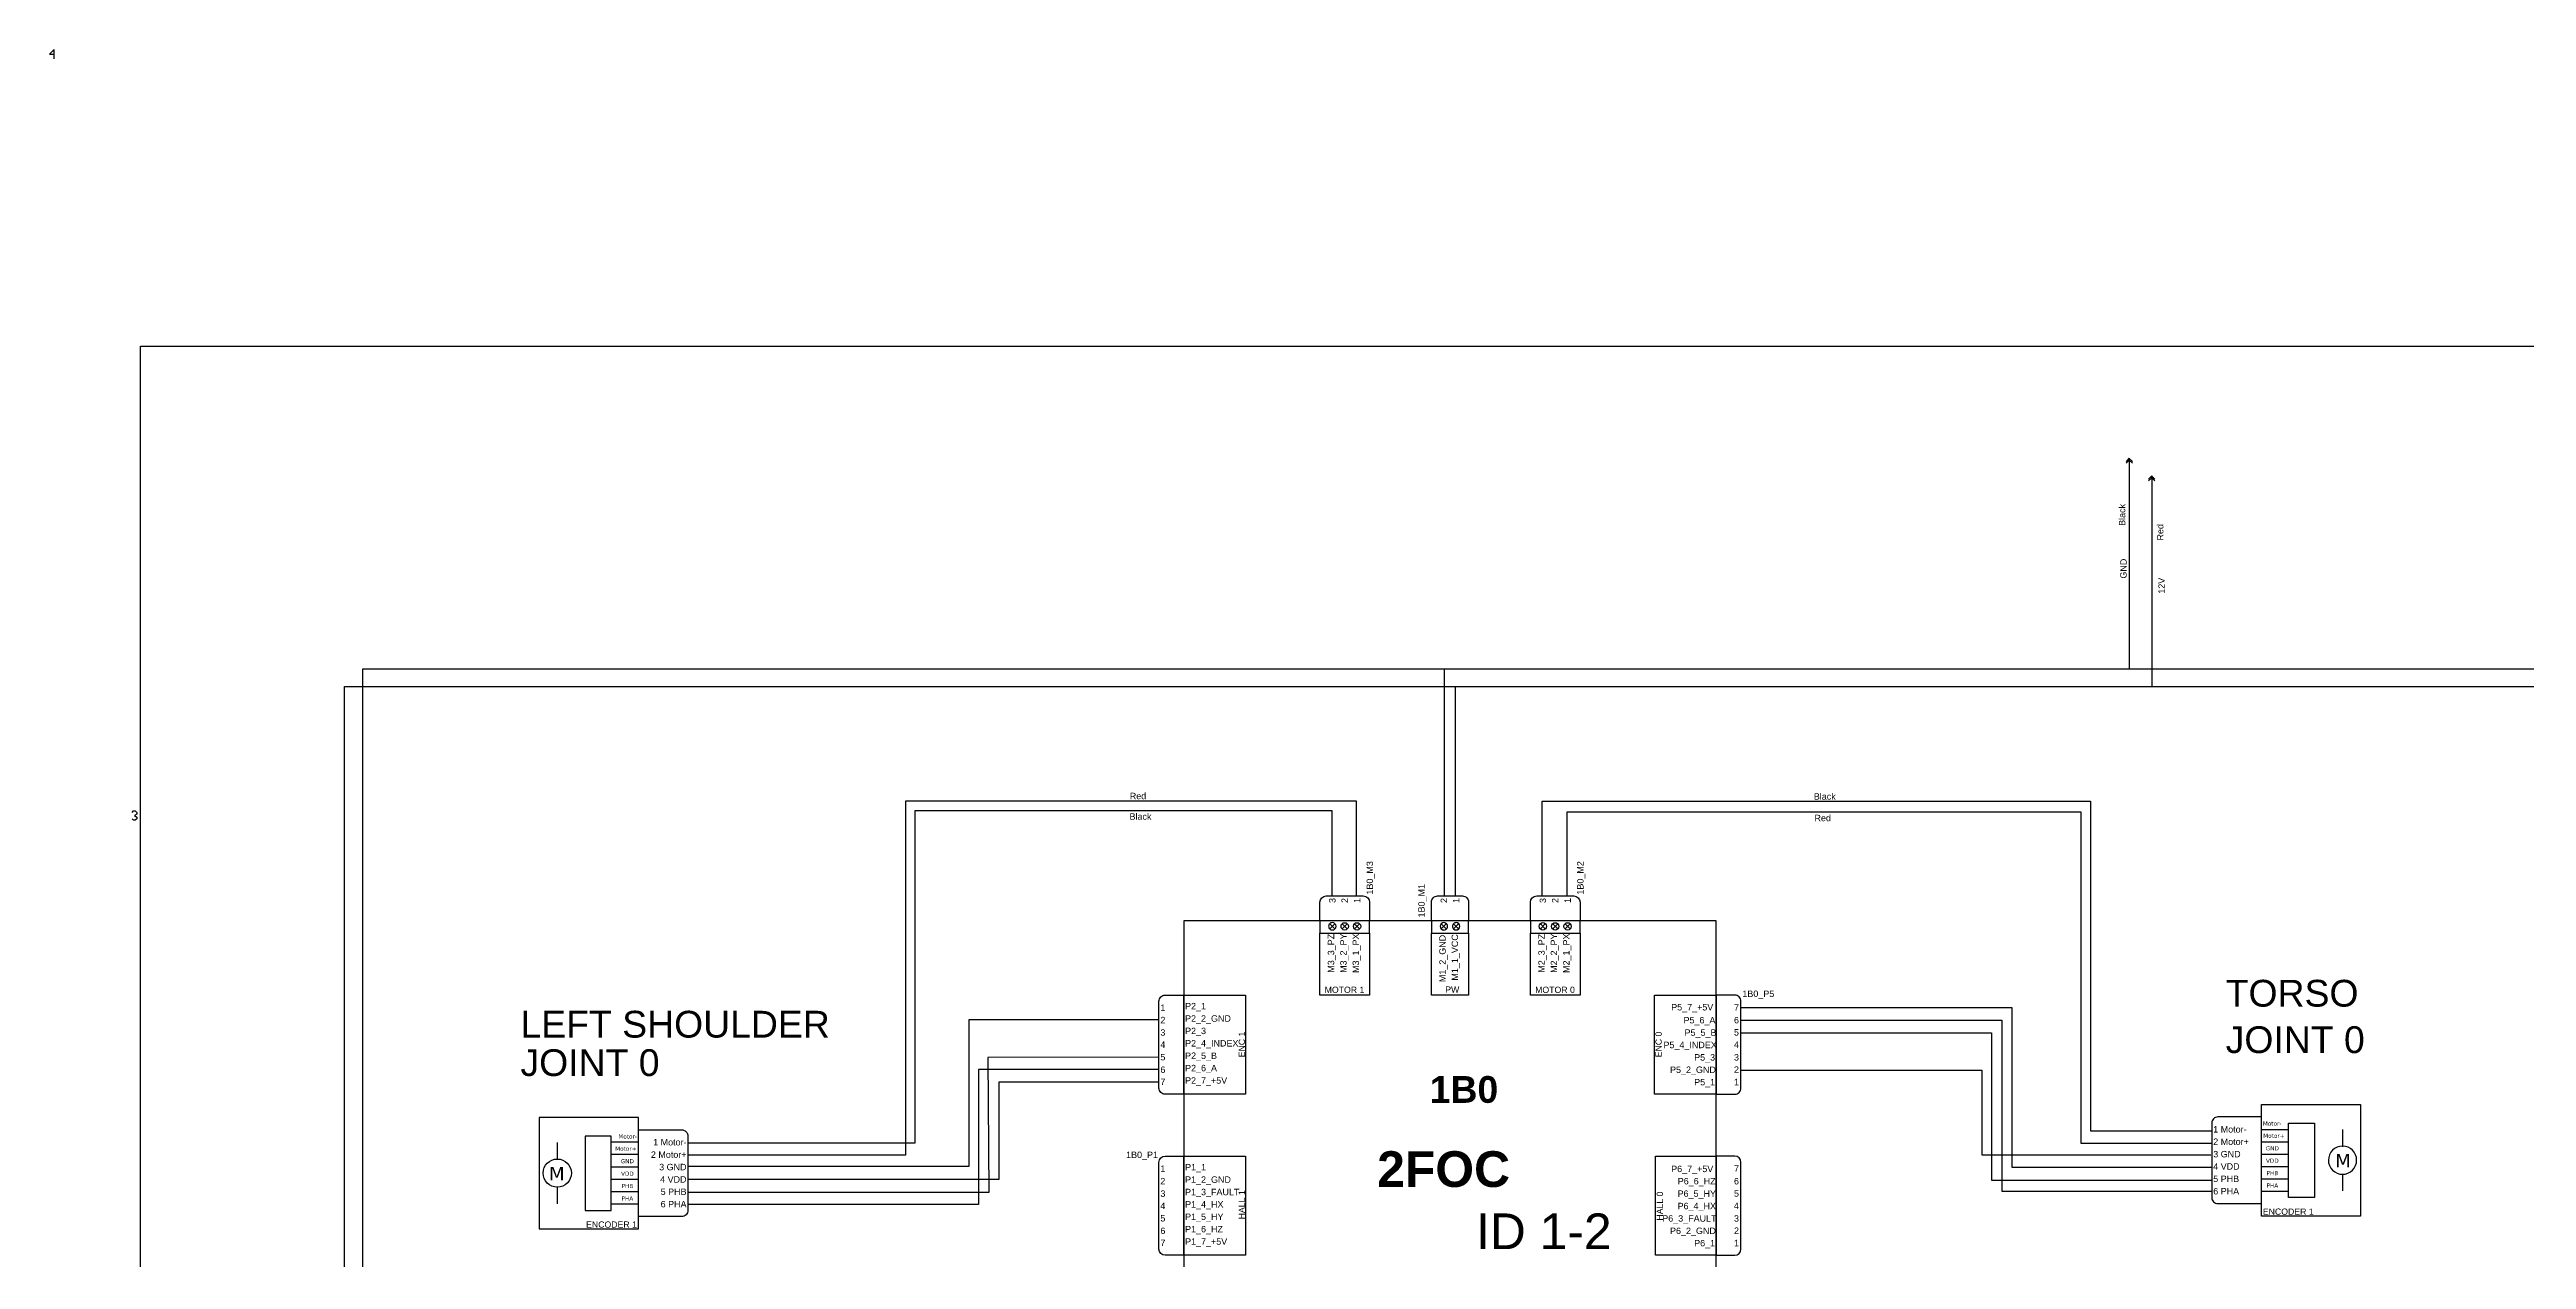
# Model space of a CAD drawing. Header units: millimetres. Extents: x -0.1 to 14.7, y 0.1 to 7.1.
# Drawn here: x -0.07 to 6.07, y 4.11 to 7.11 of the extents above; entities that cross this region are included whole.
import ezdxf

# ---------------------------------------------------------------- set-up
doc = ezdxf.new("R2010")
doc.units = ezdxf.units.MM
doc.layers.add('PDF2_Geometry', color=7, linetype='Continuous', true_color=0x999900)
for name, color, linetype in [('PDF2_Text', 7, 'Continuous'), ('PDF_Geometry', 7, 'Continuous'), ('PDF_Text', 7, 'Continuous'), ('WIRES', 7, 'Continuous')]:
    doc.layers.add(name, color=color, linetype=linetype)
doc.styles.add('PDF Helvetica Bold', font='arialbd.ttf')
doc.styles.add('PDF LucidaSans', font='arial.ttf')
doc.styles.add('PDF Verdana', font='verdana.ttf')

msp = doc.modelspace()

# ---------------------------------------------------------------- linework, layer by layer
at = {"layer": 'PDF2_Geometry', "color": 7, "lineweight": -3}
for points in [[(5.6559, 4.2214), (5.4105, 4.2214), (5.4105, 4.4974), (5.6559, 4.4974)], [(1.1458, 4.1894), (1.3913, 4.1894), (1.3913, 4.4654), (1.1458, 4.4654)], [(1.2593, 4.2354), (1.3238, 4.2354), (1.3238, 4.4194), (1.2593, 4.4194)], [(5.5425, 4.2674), (5.478, 4.2674), (5.478, 4.4514), (5.5425, 4.4514)]]:
    msp.add_lwpolyline(points, close=True, dxfattribs=at)
at = {"layer": 'PDF2_Geometry', "color": 3, "lineweight": -3}
for points in [[(1.4986, 4.2201), (1.3913, 4.2201), (1.3913, 4.4347), (1.4986, 4.4347, -0.415922), (1.5139, 4.4194), (1.5139, 4.2354, -0.415918)], [(5.3031, 4.2521), (5.4105, 4.2521), (5.4105, 4.4667), (5.3031, 4.4667, 0.415922), (5.2879, 4.4514), (5.2879, 4.2674, 0.415918)]]:
    msp.add_lwpolyline(points, format="xyb", close=True, dxfattribs=at)
at = {"layer": 'PDF2_Geometry', "color": 7, "lineweight": -3}
for points in [[(5.4105, 4.436), (5.478, 4.436)], [(5.6115, 4.4353), (5.6115, 4.3931)], [(1.1903, 4.4033), (1.1903, 4.3611)], [(1.3913, 4.404), (1.3238, 4.404)], [(1.3913, 4.3735), (1.3238, 4.3735)], [(5.4105, 4.4054), (5.478, 4.4054)], [(5.4105, 4.3748), (5.478, 4.3748)], [(1.3913, 4.3428), (1.3238, 4.3428)], [(1.3913, 4.3121), (1.3238, 4.3121)], [(5.4105, 4.3441), (5.478, 4.3441)], [(5.4105, 4.3134), (5.478, 4.3134)], [(5.6115, 4.3257), (5.6115, 4.2835)], [(1.1903, 4.2937), (1.1903, 4.2515)], [(1.3913, 4.2814), (1.3238, 4.2814)], [(1.3913, 4.2507), (1.3238, 4.2507)], [(5.4105, 4.2827), (5.478, 4.2827)]]:
    msp.add_lwpolyline(points, dxfattribs=at)
for points in [[(1.1903, 4.2928, -0.414513), (1.1553, 4.3276, -0.413694), (1.1903, 4.3626, -0.41369), (1.2253, 4.3276, -0.414509)], [(5.6115, 4.3248, 0.414513), (5.6465, 4.3596, 0.413694), (5.6115, 4.3946, 0.41369), (5.5765, 4.3596, 0.414509)]]:
    msp.add_lwpolyline(points, format="xyb", close=True, dxfattribs=at)
at = {"layer": 'PDF_Geometry', "color": 8, "lineweight": -3, "true_color": 0x808080}
for points in [[(-0.0556, 7.086), (-0.0556, 7.1089), (-0.0671, 7.0974), (-0.0556, 7.0974)], [(0.1373, 5.2201), (0.1412, 5.2242), (0.1448, 5.2242), (0.1487, 5.2201), (0.1487, 5.2165), (0.143, 5.2126), (0.1487, 5.2086), (0.1487, 5.205), (0.1448, 5.2011), (0.1412, 5.2011), (0.1373, 5.205)]]:
    msp.add_lwpolyline(points, dxfattribs=at)
msp.add_lwpolyline([(0.158, 0.1238), (0.158, 6.3744), (14.6998, 6.3744), (14.6998, 0.1238)], close=True, dxfattribs=at)
at = {"layer": 'PDF_Geometry', "color": 6, "lineweight": -3}
for points in [[(5.091, 6.0894), (5.0833, 6.097), (5.0756, 6.0894)], [(5.091, 6.0852), (5.0833, 6.0928), (5.0756, 6.0852)], [(5.0758, 6.0893), (5.0834, 6.0971), (5.0834, 5.7597), (5.0834, 5.5757)], [(5.1466, 6.0456), (5.1389, 6.0532), (5.1311, 6.0456)], [(5.1466, 6.0414), (5.1389, 6.049), (5.1311, 6.0414)], [(5.1313, 6.0457), (5.1391, 6.0535), (5.1391, 5.7161), (5.1391, 5.5321)]]:
    msp.add_lwpolyline(points, dxfattribs=at)
at = {"layer": 'PDF_Geometry', "color": 110, "lineweight": -3, "true_color": 0x00ff64}
for points in [[(3.2018, 4.9985), (3.2018, 4.9524), (3.079, 4.9524), (3.079, 4.9985, -0.414014), (3.0944, 5.0138), (3.1864, 5.0138, -0.414012)], [(3.447, 4.9985), (3.447, 4.9524), (3.3551, 4.9524), (3.3551, 4.9985, -0.415902), (3.3704, 5.0138), (3.4318, 5.0138, -0.415905)], [(3.7232, 4.9985), (3.7232, 4.9524), (3.6004, 4.9524), (3.6004, 4.9985, -0.414011), (3.6158, 5.0138), (3.7077, 5.0138, -0.414016)], [(2.6957, 4.7683), (2.7416, 4.7683), (2.7416, 4.5231), (2.6957, 4.5231, -0.415902), (2.6804, 4.5383), (2.6804, 4.7531, -0.415912)], [(4.1065, 4.7683), (4.0605, 4.7683), (4.0605, 4.5231), (4.1065, 4.5231, 0.415897), (4.1218, 4.5383), (4.1218, 4.7531, 0.415908)], [(2.6957, 4.3697), (2.7416, 4.3697), (2.7416, 4.1243), (2.6957, 4.1243, -0.414017), (2.6804, 4.1397), (2.6804, 4.3543, -0.414021)], [(4.1065, 4.3697), (4.0605, 4.3697), (4.0605, 4.1243), (4.1065, 4.1243, 0.414012), (4.1218, 4.1397), (4.1218, 4.3543, 0.414016)]]:
    msp.add_lwpolyline(points, format="xyb", close=True, dxfattribs=at)
at = {"layer": 'PDF_Geometry', "lineweight": -3}
for points in [[(4.0605, 4.9524), (2.7416, 4.9524), (2.7416, 3.9403), (4.0605, 3.9403)], [(3.2018, 4.9524), (3.079, 4.9524), (3.079, 4.9217), (3.2018, 4.9217)], [(3.079, 4.7683), (3.079, 4.9217), (3.2018, 4.9217), (3.2018, 4.7683)], [(3.4472, 4.9524), (3.3551, 4.9524), (3.3551, 4.9217), (3.4472, 4.9217)], [(3.3551, 4.7683), (3.3551, 4.9217), (3.447, 4.9217), (3.447, 4.7683)], [(3.7232, 4.9524), (3.6004, 4.9524), (3.6004, 4.9217), (3.7232, 4.9217)], [(3.6004, 4.7683), (3.6004, 4.9217), (3.7232, 4.9217), (3.7232, 4.7683)], [(2.8951, 4.5231), (2.7416, 4.5231), (2.7416, 4.7683), (2.8951, 4.7683)], [(3.9072, 4.7683), (4.0605, 4.7683), (4.0605, 4.5231), (3.9072, 4.5231)], [(2.8951, 4.1243), (2.7416, 4.1243), (2.7416, 4.3697), (2.8951, 4.3697)], [(3.9102, 4.3697), (4.0605, 4.3697), (4.0605, 4.1243), (3.9102, 4.1243)]]:
    msp.add_lwpolyline(points, close=True, dxfattribs=at)
for points in [[(3.1097, 4.9478, 0.414779), (3.1005, 4.9386, 0.414779), (3.1097, 4.9295)], [(3.4164, 4.9478, 0.414779), (3.4072, 4.9386, 0.414779), (3.4164, 4.9295)]]:
    msp.add_lwpolyline(points, format="xyb", dxfattribs=at)
for points in [[(3.1158, 4.9325), (3.1036, 4.9447)], [(3.1158, 4.9447), (3.1036, 4.9325)], [(3.1465, 4.9325), (3.1343, 4.9447)], [(3.1465, 4.9447), (3.1343, 4.9325)], [(3.1772, 4.9325), (3.165, 4.9447)], [(3.1772, 4.9447), (3.165, 4.9325)], [(3.3919, 4.9325), (3.3795, 4.9447)], [(3.3919, 4.9447), (3.3795, 4.9325)], [(3.4226, 4.9325), (3.4102, 4.9447)], [(3.4226, 4.9447), (3.4102, 4.9325)], [(3.6372, 4.9325), (3.625, 4.9447)], [(3.6372, 4.9447), (3.625, 4.9325)], [(3.6679, 4.9325), (3.6557, 4.9447)], [(3.6679, 4.9447), (3.6557, 4.9325)], [(3.6986, 4.9325), (3.6864, 4.9447)], [(3.6986, 4.9447), (3.6864, 4.9325)]]:
    msp.add_lwpolyline(points, dxfattribs=at)
at = {"layer": 'PDF_Geometry', "color": 110, "lineweight": -3, "true_color": 0x00ff64}
msp.add_lwpolyline([(2.6804, 4.2776), (2.6804, 4.2776)], dxfattribs=at)
at = {"layer": 'PDF_Geometry', "lineweight": -3}
for centre, radius in [((3.1403, 4.9385), 0.00907), ((3.171, 4.9385), 0.00907), ((3.6311, 4.9386), 0.00916), ((3.6617, 4.9385), 0.00907), ((3.6924, 4.9385), 0.00907)]:
    msp.add_circle(centre, radius, dxfattribs=at)
msp.add_arc((3.3858, 4.9386), 0.00916, 269.94474, 90.05526, dxfattribs=at)
for points in [[(3.119, 4.9386), (3.119, 4.9438), (3.1148, 4.9478), (3.1097, 4.9478)], [(3.1097, 4.9295), (3.1148, 4.9295), (3.119, 4.9335), (3.119, 4.9386)], [(3.3858, 4.9478), (3.3807, 4.9478), (3.3765, 4.9438), (3.3765, 4.9386)], [(3.3765, 4.9386), (3.3765, 4.9335), (3.3807, 4.9295), (3.3858, 4.9295)], [(3.4257, 4.9386), (3.4257, 4.9438), (3.4215, 4.9478), (3.4164, 4.9478)], [(3.4164, 4.9295), (3.4215, 4.9295), (3.4257, 4.9335), (3.4257, 4.9386)]]:
    msp.add_open_spline(points, degree=3, dxfattribs=at)
at = {"layer": 'WIRES', "color": 3}
for p, q in [((3.3879, 5.0151), (3.3879, 5.576)), ((3.4148, 5.0138), (3.4148, 5.532))]:
    msp.add_line(p, q, dxfattribs=at)
for points in [[(5.6741, 2.117), (0.6632, 2.1479), (0.6632, 5.5321), (3.2615, 5.5321), (3.2615, 5.5321), (3.2615, 5.5321), (3.2615, 5.5321), (8.7718, 5.5321), (8.7718, 5.0089)], [(5.6744, 2.059), (0.7084, 2.0835), (0.7084, 5.5757), (3.3048, 5.5757), (3.3048, 5.5757), (3.3048, 5.5757), (3.3048, 5.5757), (8.7437, 5.5757), (8.7437, 5.0104)], [(3.1093, 5.0138), (3.1093, 5.2241), (2.0762, 5.2241), (2.0762, 4.4021), (1.5148, 4.4021)], [(3.1699, 5.0138), (3.1699, 5.2482), (2.0527, 5.2482), (2.0527, 4.3724), (1.5163, 4.3724)], [(3.6298, 5.0138), (3.6298, 5.2481), (4.987, 5.2481), (4.987, 4.4325), (5.2887, 4.4325)], [(3.6917, 5.0138), (3.6917, 5.2216), (4.9636, 5.2216), (4.9636, 4.4016), (5.2869, 4.4016)], [(4.1218, 4.7377), (4.7922, 4.7377), (4.7922, 4.3426), (5.2867, 4.3426)], [(2.6804, 4.7074), (2.2094, 4.7074), (2.2094, 4.3439), (1.5159, 4.3439)], [(4.1218, 4.7064), (4.7674, 4.7064), (4.7674, 4.283), (5.286, 4.283)], [(4.1218, 4.6747), (4.7426, 4.6747), (4.7426, 4.3103), (5.2861, 4.3103)], [(2.6804, 4.6149), (2.2564, 4.6141), (2.2587, 4.28), (1.5159, 4.28)], [(2.6804, 4.5531), (2.2836, 4.5531), (2.2836, 4.3116), (1.5142, 4.3116)], [(2.6807, 4.5842), (2.2335, 4.5845), (2.2335, 4.2501), (1.5151, 4.2501)], [(4.1218, 4.5825), (4.7182, 4.5825), (4.7182, 4.3729), (5.2854, 4.3729)]]:
    msp.add_lwpolyline(points, dxfattribs=at)

# ---------------------------------------------------------------- texts
at = {"layer": 'PDF2_Text'}
for s, insert, char_height, attachment_point, style in [('Motor-', (1.3875, 4.4183), 0.01029, 6, 'PDF Verdana'), ('Motor-', (5.4143, 4.4503), 0.01029, 4, 'PDF Verdana'), ('Motor+', (5.4152, 4.42), 0.01029, 4, 'PDF Verdana'), ('Motor+', (1.3865, 4.3881), 0.01029, 6, 'PDF Verdana'), ('GND', (1.3801, 4.3571), 0.01029, 6, 'PDF Verdana'), ('VDD', (5.422, 4.3584), 0.01029, 4, 'PDF Verdana'), ('GND', (5.4216, 4.3891), 0.01029, 4, 'PDF Verdana'), ('M', (5.5931, 4.3585), 0.0329, 4, 'PDF Verdana'), ('M', (1.2086, 4.3265), 0.0329, 6, 'PDF Verdana'), ('VDD', (1.3797, 4.3264), 0.01029, 6, 'PDF Verdana'), ('PHB', (1.3783, 4.2957), 0.01029, 6, 'PDF Verdana'), ('PHB', (5.4234, 4.3277), 0.01029, 4, 'PDF Verdana'), ('PHA', (5.4234, 4.297), 0.01029, 4, 'PDF Verdana'), ('PHA', (1.3783, 4.265), 0.01029, 6, 'PDF Verdana'), ('ENCODER 1', (5.4141, 4.2322), 0.01546, 4, 'PDF LucidaSans'), ('ENCODER 1', (1.3876, 4.2002), 0.01546, 6, 'PDF LucidaSans')]:
    msp.add_mtext(s, dxfattribs=dict(at, insert=insert, char_height=char_height, attachment_point=attachment_point, style=style))
at = {"layer": 'PDF2_Text', "color": 3, "char_height": 0.01589, "style": 'PDF LucidaSans'}
for s, insert, attachment_point in [('1 Motor-', (5.2913, 4.436), 4), ('2 Motor+', (1.5104, 4.3733), 6), ('1 Motor-', (1.5104, 4.404), 6), ('3 GND', (5.2913, 4.3746), 4), ('2 Motor+', (5.2913, 4.4053), 4), ('3 GND', (1.5104, 4.3426), 6), ('4 VDD', (1.5104, 4.3121), 6), ('4 VDD', (5.2913, 4.3441), 4), ('5 PHB', (5.2913, 4.3134), 4), ('5 PHB', (1.5104, 4.2814), 6), ('6 PHA', (1.5104, 4.2507), 6), ('6 PHA', (5.2913, 4.2827), 4)]:
    msp.add_mtext(s, dxfattribs=dict(at, insert=insert, attachment_point=attachment_point))
at = {"layer": 'PDF_Text', "color": 6, "char_height": 0.01589, "attachment_point": 4, "rotation": 90, "style": 'PDF LucidaSans'}
for s, insert in [('Black', (5.0657, 5.9298)), ('Red', (5.1601, 5.8936)), ('GND', (5.0691, 5.7994)), ('12V', (5.1635, 5.7619))]:
    msp.add_mtext(s, dxfattribs=dict(at, insert=insert))
at = {"layer": 'PDF_Text', "color": 3, "char_height": 0.01589, "attachment_point": 4, "style": 'PDF LucidaSans'}
for s, insert in [('Black', (2.6075, 5.2103)), ('Red', (2.6081, 5.2611)), ('Black', (4.3021, 5.26)), ('Red', (4.3038, 5.2066))]:
    msp.add_mtext(s, dxfattribs=dict(at, insert=insert))
at = {"layer": 'PDF_Text', "color": 110, "true_color": 0x00ff64, "attachment_point": 4, "rotation": 90, "style": 'PDF LucidaSans'}
for s, insert, char_height in [('1B0_M3', (3.2048, 5.0172), 0.01589), ('1B0_M2', (3.7262, 5.0172), 0.01589), ('1B0_M1', (3.3327, 4.9606), 0.01589), ('3', (3.1098, 4.9963), 0.0159), ('2', (3.1404, 4.9963), 0.0159), ('1', (3.1711, 4.9963), 0.0159), ('2', (3.3858, 4.9963), 0.0159), ('1', (3.4165, 4.9963), 0.0159), ('3', (3.6312, 4.9963), 0.0159), ('2', (3.6618, 4.9963), 0.0159), ('1', (3.6925, 4.9963), 0.0159)]:
    msp.add_mtext(s, dxfattribs=dict(at, insert=insert, char_height=char_height))
at = {"layer": 'PDF_Text', "attachment_point": 4, "rotation": 90, "style": 'PDF LucidaSans'}
for s, insert, char_height in [('M3_3_PZ', (3.1087, 4.8238), 0.01589), ('M3_2_PY', (3.1394, 4.8233), 0.01589), ('M3_1_PX', (3.1701, 4.8232), 0.01589), ('M1_2_GND', (3.3848, 4.8004), 0.01589), ('M1_1_VCC', (3.4154, 4.8043), 0.01589), ('M2_3_PZ', (3.6301, 4.8238), 0.01589), ('M2_2_PY', (3.6608, 4.8233), 0.01589), ('M2_1_PX', (3.6915, 4.8232), 0.01589), ('ENC 1', (2.8857, 4.6143), 0.01546), ('ENC 0', (3.9178, 4.6143), 0.01546), ('HALL 1', (2.8857, 4.2132), 0.01546), ('HALL 0', (3.9209, 4.2101), 0.01546)]:
    msp.add_mtext(s, dxfattribs=dict(at, insert=insert, char_height=char_height))
at = {"layer": 'PDF_Text', "attachment_point": 4}
for s, insert, char_height, style in [('MOTOR 1', (3.0907, 4.7813), 0.01546, 'PDF LucidaSans'), ('PW', (3.3894, 4.782), 0.01546, 'PDF LucidaSans'), ('MOTOR 0', (3.612, 4.7813), 0.01546, 'PDF LucidaSans'), ('P2_1', (2.7451, 4.7388), 0.01589, 'PDF LucidaSans'), ('P5_7_+5V', (3.9489, 4.736), 0.01589, 'PDF LucidaSans'), ('P2_2_GND', (2.7451, 4.7081), 0.01589, 'PDF LucidaSans'), ('P2_3', (2.7451, 4.6774), 0.01589, 'PDF LucidaSans'), ('P5_6_A', (3.9795, 4.7039), 0.01589, 'PDF LucidaSans'), ('P5_5_B', (3.982, 4.6732), 0.01589, 'PDF LucidaSans'), ('P2_4_INDEX', (2.7451, 4.6467), 0.01589, 'PDF LucidaSans'), ('P2_5_B', (2.7451, 4.616), 0.01589, 'PDF LucidaSans'), ('P5_4_INDEX', (3.9298, 4.6426), 0.01589, 'PDF LucidaSans'), ('P5_3', (4.0058, 4.6119), 0.01589, 'PDF LucidaSans'), ('P2_6_A', (2.7451, 4.5854), 0.01589, 'PDF LucidaSans'), ('P2_7_+5V', (2.7451, 4.5547), 0.01589, 'PDF LucidaSans'), ('1B0', (3.3508, 4.5343), 0.06625, 'PDF Helvetica Bold'), ('P5_2_GND', (3.9461, 4.5813), 0.01589, 'PDF LucidaSans'), ('P5_1', (4.0058, 4.5506), 0.01589, 'PDF LucidaSans'), ('2FOC', (3.2208, 4.337), 0.08833, 'PDF Helvetica Bold'), ('P1_1', (2.7451, 4.34), 0.01589, 'PDF LucidaSans'), ('P1_2_GND', (2.7451, 4.3093), 0.01589, 'PDF LucidaSans'), ('P6_7_+5V', (3.9489, 4.3358), 0.01589, 'PDF LucidaSans'), ('P6_6_HZ', (3.9652, 4.3053), 0.01589, 'PDF LucidaSans'), ('P1_3_FAULT', (2.7451, 4.2786), 0.01589, 'PDF LucidaSans'), ('P1_4_HX', (2.7451, 4.2481), 0.01589, 'PDF LucidaSans'), ('P6_5_HY', (3.9648, 4.2746), 0.01589, 'PDF LucidaSans'), ('P6_4_HX', (3.9648, 4.2439), 0.01589, 'PDF LucidaSans'), ('P1_5_HY', (2.7451, 4.2174), 0.01589, 'PDF LucidaSans'), ('P1_6_HZ', (2.7451, 4.1867), 0.01589, 'PDF LucidaSans'), ('ID 1-2', (3.4655, 4.1837), 0.08833, 'PDF LucidaSans'), ('P6_3_FAULT', (3.9268, 4.2132), 0.01589, 'PDF LucidaSans'), ('P6_2_GND', (3.9461, 4.1825), 0.01589, 'PDF LucidaSans'), ('P1_7_+5V', (2.7451, 4.156), 0.01589, 'PDF LucidaSans'), ('P6_1', (4.0058, 4.152), 0.01589, 'PDF LucidaSans')]:
    msp.add_mtext(s, dxfattribs=dict(at, insert=insert, char_height=char_height, style=style))
at = {"layer": 'PDF_Text', "color": 54, "true_color": 0x999900, "attachment_point": 4, "style": 'PDF LucidaSans'}
for s, insert, char_height in [('TORSO', (5.3221, 4.7725), 0.06625), ('LEFT SHOULDER', (1.0991, 4.6958), 0.066246), ('JOINT 0', (5.3221, 4.6575), 0.06625), ('JOINT 0', (1.0991, 4.6007), 0.06625)]:
    msp.add_mtext(s, dxfattribs=dict(at, insert=insert, char_height=char_height))
at = {"layer": 'PDF_Text', "color": 110, "true_color": 0x00ff64, "attachment_point": 4, "style": 'PDF LucidaSans'}
for s, insert, char_height in [('1', (2.6839, 4.7372), 0.0159), ('7', (4.1044, 4.7376), 0.0159), ('1B0_P5', (4.1252, 4.7693), 0.01589), ('3', (2.6839, 4.6756), 0.0159), ('2', (2.6839, 4.7065), 0.0159), ('5', (4.1044, 4.676), 0.0159), ('6', (4.1044, 4.7061), 0.0159), ('4', (2.6839, 4.6457), 0.0159), ('5', (2.6839, 4.6146), 0.0159), ('4', (4.1044, 4.6457), 0.0159), ('3', (4.1044, 4.6142), 0.0159), ('6', (2.6839, 4.5835), 0.0159), ('7', (2.6839, 4.5536), 0.0159), ('2', (4.1044, 4.5839), 0.0159), ('1', (4.1044, 4.5532), 0.0159), ('1B0_P1', (2.599, 4.3707), 0.01589), ('2', (2.6839, 4.3079), 0.0159), ('1', (2.6839, 4.3386), 0.0159), ('7', (4.1044, 4.3389), 0.0159), ('6', (4.1044, 4.3075), 0.0159), ('4', (2.6839, 4.2469), 0.0159), ('3', (2.6839, 4.2768), 0.0159), ('4', (4.1044, 4.2469), 0.0159), ('5', (4.1044, 4.2772), 0.0159), ('5', (2.6839, 4.2158), 0.0159), ('6', (2.6839, 4.1847), 0.0159), ('3', (4.1044, 4.2154), 0.0159), ('2', (4.1044, 4.1851), 0.0159), ('7', (2.6839, 4.1549), 0.0159), ('1', (4.1044, 4.1546), 0.0159)]:
    msp.add_mtext(s, dxfattribs=dict(at, insert=insert, char_height=char_height))

doc.saveas('drawing.dxf')
